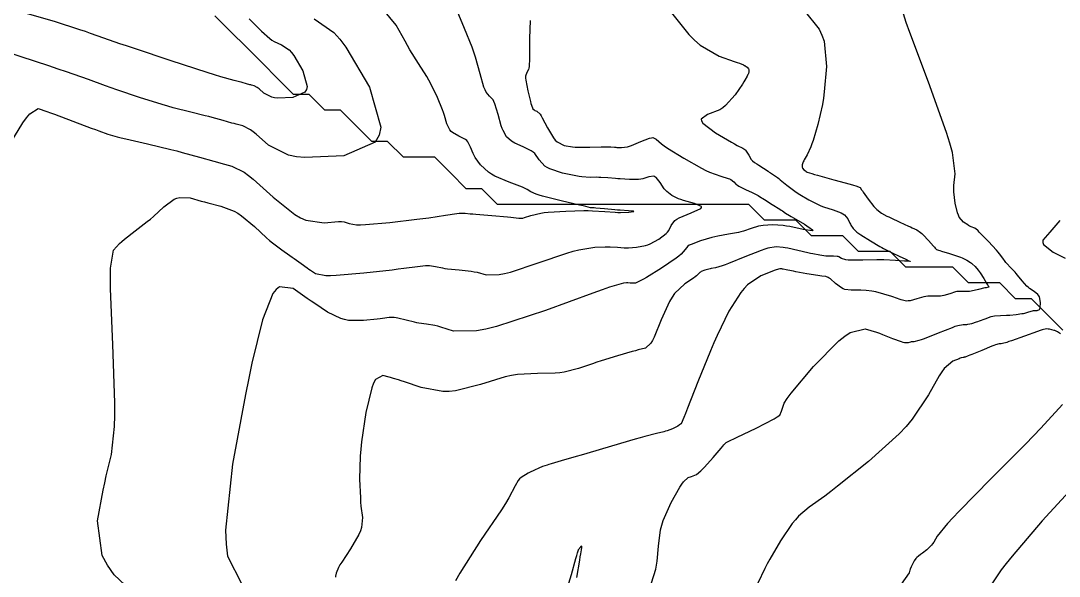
# Model space of a CAD drawing. Header units: metres. Extents: x 837475 to 838479, y 1189012 to 1191015.
# Drawn here: x 837641.7 to 837707.8, y 1190739.2 to 1190774.6 of the extents above; entities that cross this region are included whole.
import ezdxf

# ---------------------------------------------------------------- set-up
doc = ezdxf.new("R2010")
doc.units = ezdxf.units.M
doc.header["$LTSCALE"] = 0.3
for name, color, linetype in [('COTAS 10', 1, 'Continuous'), ('COTAS INT', 252, 'Continuous'), ('DRENAJE', 5, 'Continuous')]:
    doc.layers.add(name, color=color, linetype=linetype)

msp = doc.modelspace()

# ---------------------------------------------------------------- linework, layer by layer
at = {"layer": 'COTAS 10'}
for points, elevation in [([(837640.763, 1190766.351), (837641.836, 1190768.089), (837642.071, 1190768.411), (837642.279, 1190768.663), (837642.806, 1190769.001), (837643.359, 1190768.808), (837643.583, 1190768.726), (837643.837, 1190768.632), (837645.013, 1190768.19), (837646.191, 1190767.747), (837646.447, 1190767.652), (837646.673, 1190767.57), (837647.235, 1190767.371), (837647.845, 1190767.203), (837648.101, 1190767.138), (837648.394, 1190767.066), (837649.767, 1190766.743), (837651.261, 1190766.388), (837651.631, 1190766.295), (837651.981, 1190766.205), (837653.087, 1190765.9), (837653.999, 1190765.639), (837654.226, 1190765.576), (837654.443, 1190765.517), (837655.137, 1190765.337), (837655.92, 1190764.939), (837656.194, 1190764.742), (837656.492, 1190764.508), (837657.772, 1190763.349), (837659.148, 1190762.245), (837659.505, 1190762.046), (837659.853, 1190761.893), (837661.025, 1190761.724), (837661.94, 1190761.798), (837662.126, 1190761.799), (837662.283, 1190761.791), (837662.605, 1190761.689), (837663.084, 1190761.604), (837663.339, 1190761.605), (837663.648, 1190761.618), (837665.206, 1190761.755), (837666.909, 1190761.951), (837667.309, 1190762.001), (837667.677, 1190762.049), (837668.75, 1190762.204), (837669.47, 1190762.312), (837669.616, 1190762.33), (837669.739, 1190762.343), (837669.992, 1190762.346), (837670.316, 1190762.303), (837670.483, 1190762.286), (837670.684, 1190762.268), (837671.69, 1190762.186), (837672.7, 1190762.102), (837672.903, 1190762.083), (837673.072, 1190762.065), (837673.408, 1190762.013), (837673.597, 1190762.014), (837673.675, 1190762.03), (837673.763, 1190762.052), (837674.172, 1190762.186), (837674.806, 1190762.337), (837675.036, 1190762.371), (837675.29, 1190762.4), (837676.403, 1190762.475), (837677.556, 1190762.501), (837677.836, 1190762.499), (837678.098, 1190762.494), (837678.899, 1190762.445), (837679.55, 1190762.393), (837679.717, 1190762.387), (837679.878, 1190762.384), (837680.414, 1190762.403), (837680.716, 1190762.441), (837680.73, 1190762.451), (837680.713, 1190762.46), (837680.403, 1190762.488), (837679.861, 1190762.521), (837679.698, 1190762.533), (837679.53, 1190762.546), (837678.877, 1190762.604), (837678.32, 1190762.657), (837678.213, 1190762.667), (837678.126, 1190762.675), (837677.979, 1190762.687), (837677.683, 1190762.755), (837677.502, 1190762.797), (837677.277, 1190762.851), (837676.105, 1190763.129), (837674.926, 1190763.427), (837674.697, 1190763.493), (837674.51, 1190763.551), (837674.187, 1190763.7), (837673.945, 1190763.854), (837673.81, 1190763.915), (837673.644, 1190763.984), (837672.8, 1190764.302), (837671.888, 1190764.698), (837671.68, 1190764.816), (837671.491, 1190764.938), (837670.968, 1190765.41), (837670.631, 1190765.885), (837670.559, 1190766.009), (837670.495, 1190766.129), (837670.344, 1190766.533), (837670.174, 1190766.874), (837670.099, 1190766.953), (837670.013, 1190767.027), (837669.6, 1190767.237), (837669.185, 1190767.461), (837669.096, 1190767.542), (837669.019, 1190767.632), (837668.838, 1190768.027), (837668.68, 1190768.557), (837668.617, 1190768.732), (837668.547, 1190768.92), (837668.224, 1190769.702), (837667.813, 1190770.558), (837667.687, 1190770.793), (837667.555, 1190771.026), (837667.032, 1190771.861), (837666.475, 1190772.739), (837666.32, 1190773.001), (837666.166, 1190773.27), (837665.609, 1190774.306), (837664.785, 1190775.279)], 1630), ([(837681.865, 1190738.812), (837682.135, 1190739.686), (837682.188, 1190739.938), (837682.23, 1190740.194), (837682.303, 1190741.155), (837682.434, 1190742.182), (837682.513, 1190742.481), (837682.611, 1190742.785), (837683.12, 1190743.935), (837683.669, 1190744.903), (837683.792, 1190745.092), (837683.903, 1190745.248), (837684.198, 1190745.529), (837684.409, 1190745.595), (837684.523, 1190745.637), (837684.723, 1190745.72), (837685.006, 1190745.939), (837685.114, 1190746.046), (837685.235, 1190746.172), (837685.783, 1190746.793), (837686.294, 1190747.397), (837686.393, 1190747.512), (837686.473, 1190747.605), (837686.607, 1190747.751), (837686.908, 1190747.89), (837687.093, 1190747.978), (837687.323, 1190748.087), (837688.52, 1190748.66), (837689.672, 1190749.259), (837689.872, 1190749.385), (837690.021, 1190749.494), (837690.131, 1190749.743), (837690.308, 1190750.261), (837690.5, 1190750.54), (837690.752, 1190750.877), (837692.179, 1190752.584), (837693.794, 1190754.223), (837694.167, 1190754.518), (837694.506, 1190754.743), (837695.462, 1190754.982), (837696.183, 1190754.76), (837696.374, 1190754.695), (837696.563, 1190754.628), (837697.216, 1190754.374), (837697.753, 1190754.172), (837697.869, 1190754.139), (837697.97, 1190754.116), (837698.217, 1190754.112), (837698.366, 1190754.158), (837698.406, 1190754.166), (837698.446, 1190754.172), (837698.583, 1190754.173), (837698.901, 1190754.249), (837699.054, 1190754.301), (837699.236, 1190754.368), (837700.126, 1190754.722), (837701.02, 1190755.075), (837701.204, 1190755.141), (837701.36, 1190755.192), (837701.695, 1190755.261), (837701.874, 1190755.258), (837701.933, 1190755.264), (837701.995, 1190755.272), (837702.252, 1190755.326), (837702.556, 1190755.416), (837702.647, 1190755.447), (837702.741, 1190755.481), (837703.109, 1190755.626), (837703.495, 1190755.756), (837703.601, 1190755.781), (837703.707, 1190755.801), (837704.085, 1190755.834), (837704.465, 1190755.843), (837704.573, 1190755.849), (837704.681, 1190755.856), (837705.079, 1190755.893), (837705.449, 1190755.946), (837705.54, 1190755.964), (837705.626, 1190755.982), (837705.893, 1190756.061), (837706.117, 1190756.126), (837706.175, 1190756.137), (837706.231, 1190756.145), (837706.421, 1190756.148), (837706.562, 1190756.214), (837706.587, 1190756.262), (837706.607, 1190756.323), (837706.628, 1190756.648), (837706.556, 1190757.006), (837706.516, 1190757.087), (837706.467, 1190757.16), (837706.221, 1190757.358), (837705.92, 1190757.55), (837705.837, 1190757.62), (837705.754, 1190757.697), (837705.456, 1190758.035), (837705.164, 1190758.397), (837705.085, 1190758.49), (837705.007, 1190758.579), (837704.729, 1190758.875), (837704.487, 1190759.134), (837704.43, 1190759.2), (837704.378, 1190759.264), (837704.228, 1190759.477), (837704.015, 1190759.758), (837703.924, 1190759.865), (837703.818, 1190759.986), (837703.317, 1190760.527), (837702.83, 1190761.034), (837702.734, 1190761.133), (837702.653, 1190761.214), (837702.499, 1190761.358), (837702.437, 1190761.388), (837702.413, 1190761.397), (837702.388, 1190761.406), (837702.274, 1190761.443), (837702.111, 1190761.518), (837702.054, 1190761.551), (837701.992, 1190761.59), (837701.725, 1190761.775), (837701.46, 1190762.094), (837701.399, 1190762.216), (837701.343, 1190762.353), (837701.186, 1190762.973), (837701.114, 1190763.697), (837701.112, 1190763.9), (837701.117, 1190764.103), (837701.201, 1190764.848), (837701.02, 1190766.198), (837700.859, 1190766.783), (837700.649, 1190767.461), (837699.492, 1190770.672), (837698.307, 1190773.826), (837698.081, 1190774.468), (837697.898, 1190775.009)], 1640), ([(837676.444, 1190738.303), (837676.757, 1190739.352), (837677.052, 1190740.372), (837677.109, 1190740.567), (837677.156, 1190740.724), (837677.236, 1190740.976), (837677.247, 1190740.981), (837677.25, 1190740.983), (837677.253, 1190740.984), (837677.264, 1190740.989), (837677.284, 1190741.011), (837677.293, 1190741.024), (837677.303, 1190741.039), (837677.351, 1190741.117), (837677.392, 1190741.165), (837677.398, 1190741.162), (837677.401, 1190741.151), (837677.395, 1190741.049), (837677.333, 1190740.67), (837677.303, 1190740.484), (837677.266, 1190740.263), (837677.084, 1190739.17)], 1640)]:
    msp.add_lwpolyline(points, dxfattribs=dict(at, elevation=elevation))
at = {"layer": 'COTAS INT'}
for points, elevation in [([(837682.871, 1190775.405), (837684.24, 1190773.706), (837684.602, 1190773.346), (837684.957, 1190773.036), (837686.179, 1190772.317), (837687.132, 1190771.988), (837687.317, 1190771.924), (837687.468, 1190771.871), (837687.728, 1190771.776), (837687.784, 1190771.74), (837687.805, 1190771.724), (837687.83, 1190771.706), (837687.942, 1190771.621), (837688.04, 1190771.515), (837688.056, 1190771.484), (837688.067, 1190771.453), (837688.064, 1190771.334), (837688.026, 1190771.215), (837688.015, 1190771.184), (837688.003, 1190771.153), (837687.958, 1190771.047), (837687.811, 1190770.806), (837687.735, 1190770.69), (837687.644, 1190770.552), (837687.188, 1190769.876), (837686.582, 1190769.186), (837686.396, 1190769.039), (837686.201, 1190768.911), (837685.435, 1190768.61), (837685.015, 1190768.325), (837685.04, 1190768.208), (837685.125, 1190768.074), (837685.942, 1190767.451), (837686.946, 1190766.857), (837687.15, 1190766.74), (837687.321, 1190766.645), (837687.668, 1190766.477), (837687.811, 1190766.389), (837687.853, 1190766.345), (837687.895, 1190766.292), (837688.058, 1190766.029), (837688.216, 1190765.762), (837688.256, 1190765.706), (837688.294, 1190765.659), (837688.42, 1190765.556), (837688.577, 1190765.471), (837688.635, 1190765.436), (837688.7, 1190765.395), (837688.988, 1190765.203), (837689.288, 1190765), (837689.361, 1190764.952), (837689.429, 1190764.907), (837689.637, 1190764.775), (837689.876, 1190764.609), (837689.963, 1190764.543), (837690.06, 1190764.468), (837690.487, 1190764.126), (837690.996, 1190763.739), (837691.144, 1190763.636), (837691.295, 1190763.535), (837691.869, 1190763.185), (837692.469, 1190762.88), (837692.636, 1190762.807), (837692.804, 1190762.74), (837693.417, 1190762.542), (837693.938, 1190762.354), (837694.047, 1190762.294), (837694.142, 1190762.23), (837694.362, 1190761.969), (837694.487, 1190761.703), (837694.523, 1190761.636), (837694.559, 1190761.572), (837694.692, 1190761.364), (837694.945, 1190761.128), (837695.057, 1190761.046), (837695.186, 1190760.957), (837695.802, 1190760.575), (837696.408, 1190760.222), (837696.531, 1190760.151), (837696.635, 1190760.093), (837696.848, 1190759.978), (837697.021, 1190759.898), (837697.1, 1190759.861), (837697.192, 1190759.818), (837697.636, 1190759.609), (837698.063, 1190759.407), (837698.145, 1190759.368), (837698.211, 1190759.337), (837698.316, 1190759.286), (837698.319, 1190759.284), (837698.32, 1190759.283), (837698.325, 1190759.28), (837698.327, 1190759.276), (837698.326, 1190759.274), (837698.32, 1190759.271), (837698.313, 1190759.269), (837698.311, 1190759.268), (837698.305, 1190759.268), (837698.304, 1190759.269), (837698.302, 1190759.27), (837698.162, 1190759.28), (837698.075, 1190759.286), (837697.967, 1190759.294), (837697.402, 1190759.335), (837696.654, 1190759.367), (837696.431, 1190759.37), (837696.201, 1190759.371), (837695.312, 1190759.349), (837694.534, 1190759.343), (837694.375, 1190759.353), (837694.239, 1190759.368), (837693.951, 1190759.462), (837693.792, 1190759.56), (837693.739, 1190759.577), (837693.681, 1190759.59), (837693.439, 1190759.597), (837693.145, 1190759.594), (837693.055, 1190759.599), (837692.96, 1190759.607), (837692.588, 1190759.659), (837692.129, 1190759.75), (837691.981, 1190759.782), (837691.823, 1190759.817), (837691.174, 1190759.971), (837690.532, 1190760.112), (837690.378, 1190760.139), (837690.235, 1190760.161), (837689.804, 1190760.199), (837689.276, 1190760.103), (837689.07, 1190760.041), (837688.84, 1190759.964), (837687.796, 1190759.557), (837686.773, 1190759.142), (837686.556, 1190759.06), (837686.367, 1190758.992), (837685.927, 1190758.862), (837685.668, 1190758.815), (837685.595, 1190758.798), (837685.52, 1190758.78), (837685.246, 1190758.703), (837685.019, 1190758.618), (837684.975, 1190758.595), (837684.938, 1190758.573), (837684.874, 1190758.495), (837684.73, 1190758.347), (837684.643, 1190758.281), (837684.536, 1190758.205), (837683.98, 1190757.836), (837683.331, 1190757.218), (837683.166, 1190756.984), (837683.007, 1190756.723), (837682.483, 1190755.553), (837682.034, 1190754.457), (837681.922, 1190754.242), (837681.816, 1190754.066), (837681.476, 1190753.751), (837681.016, 1190753.637), (837680.835, 1190753.587), (837680.63, 1190753.529), (837679.692, 1190753.256), (837678.647, 1190752.936), (837678.374, 1190752.849), (837678.109, 1190752.762), (837677.209, 1190752.453), (837676.291, 1190752.219), (837676.014, 1190752.18), (837675.727, 1190752.152), (837674.61, 1190752.143), (837673.335, 1190752.074), (837672.948, 1190752.008), (837672.547, 1190751.922), (837670.979, 1190751.442), (837669.386, 1190751.039), (837668.969, 1190751.002), (837668.563, 1190750.996), (837667.186, 1190751.242), (837666.124, 1190751.608), (837665.916, 1190751.678), (837665.745, 1190751.735), (837665.442, 1190751.828), (837665.3, 1190751.86), (837665.231, 1190751.878), (837665.149, 1190751.901), (837664.746, 1190752.019), (837664.285, 1190751.746), (837664.168, 1190751.522), (837664.054, 1190751.235), (837663.677, 1190749.662), (837663.402, 1190747.8), (837663.353, 1190747.33), (837663.315, 1190746.879), (837663.274, 1190745.414), (837663.321, 1190744.228), (837663.339, 1190743.953), (837663.359, 1190743.702), (837663.45, 1190742.987), (837663.397, 1190742.337), (837663.328, 1190742.126), (837663.234, 1190741.902), (837662.697, 1190740.983), (837662.134, 1190740.136), (837662.024, 1190739.957), (837661.934, 1190739.803), (837661.776, 1190739.446), (837661.749, 1190739.245), (837661.742, 1190739.189)], 1636), ([(837656.244, 1190774.7), (837657.028, 1190773.91), (837657.55, 1190773.443), (837657.689, 1190773.343), (837657.825, 1190773.257), (837658.298, 1190773.054), (837658.784, 1190772.726), (837658.929, 1190772.561), (837659.079, 1190772.364), (837659.657, 1190771.386), (837659.931, 1190770.405), (837659.888, 1190770.207), (837659.794, 1190770.04), (837659.028, 1190769.703), (837658.075, 1190769.663), (837657.864, 1190769.685), (837657.675, 1190769.72), (837657.184, 1190769.963), (837656.879, 1190770.239), (837656.808, 1190770.295), (837656.743, 1190770.342), (837656.556, 1190770.436), (837656.391, 1190770.479), (837656.34, 1190770.493), (837656.285, 1190770.508), (837656.068, 1190770.571), (837655.805, 1190770.643), (837655.722, 1190770.665), (837655.634, 1190770.687), (837655.278, 1190770.771), (837654.429, 1190771.019), (837654.03, 1190771.144), (837653.56, 1190771.294), (837651.269, 1190772.036), (837648.938, 1190772.806), (837648.441, 1190772.973), (837648.009, 1190773.119), (837646.989, 1190773.478), (837646.141, 1190773.778), (837645.818, 1190773.887), (837645.457, 1190774.007), (837643.836, 1190774.534), (837641.973, 1190775.062)], 1626), ([(837650.093, 1190737.045), (837647.65, 1190739.329), (837647.216, 1190739.95), (837646.888, 1190740.567), (837646.582, 1190742.757), (837646.95, 1190744.719), (837647.047, 1190745.192), (837647.142, 1190745.635), (837647.469, 1190746.985), (837647.673, 1190748.758), (837647.691, 1190749.468), (837647.692, 1190750.274), (837647.554, 1190753.977), (837647.411, 1190757.531), (837647.408, 1190758.242), (837647.422, 1190758.835), (837647.605, 1190759.992), (837647.992, 1190760.415), (837648.135, 1190760.545), (837648.293, 1190760.68), (837648.991, 1190761.215), (837649.757, 1190761.799), (837649.958, 1190761.965), (837650.153, 1190762.132), (837650.818, 1190762.751), (837651.457, 1190763.22), (837651.636, 1190763.293), (837651.817, 1190763.341), (837652.476, 1190763.307), (837653.181, 1190763.108), (837653.39, 1190763.052), (837653.604, 1190762.996), (837654.427, 1190762.788), (837655.28, 1190762.46), (837655.514, 1190762.329), (837655.747, 1190762.179), (837656.578, 1190761.492), (837657.347, 1190760.774), (837657.54, 1190760.605), (837657.724, 1190760.449), (837658.32, 1190759.995), (837658.836, 1190759.638), (837658.971, 1190759.544), (837659.102, 1190759.452), (837659.546, 1190759.136), (837659.944, 1190758.854), (837660.045, 1190758.783), (837660.144, 1190758.715), (837660.468, 1190758.496), (837661.122, 1190758.382), (837661.428, 1190758.38), (837661.787, 1190758.391), (837663.538, 1190758.538), (837665.341, 1190758.742), (837665.735, 1190758.789), (837666.082, 1190758.832), (837666.953, 1190758.952), (837667.478, 1190759.007), (837667.607, 1190759.009), (837667.729, 1190759.005), (837668.11, 1190758.943), (837668.544, 1190758.85), (837668.699, 1190758.827), (837668.869, 1190758.805), (837669.608, 1190758.733), (837670.382, 1190758.647), (837670.574, 1190758.615), (837670.756, 1190758.579), (837671.334, 1190758.422), (837672.155, 1190758.428), (837672.491, 1190758.495), (837672.873, 1190758.59), (837674.646, 1190759.171), (837676.462, 1190759.792), (837676.873, 1190759.913), (837677.242, 1190760.012), (837678.243, 1190760.185), (837678.915, 1190760.2), (837679.078, 1190760.199), (837679.23, 1190760.196), (837679.697, 1190760.167), (837680.127, 1190760.142), (837680.257, 1190760.141), (837680.391, 1190760.142), (837680.914, 1190760.171), (837681.468, 1190760.278), (837681.622, 1190760.329), (837681.777, 1190760.39), (837682.336, 1190760.687), (837682.797, 1190761.039), (837682.889, 1190761.134), (837682.966, 1190761.228), (837683.117, 1190761.559), (837683.344, 1190761.878), (837683.469, 1190761.964), (837683.621, 1190762.049), (837684.396, 1190762.351), (837685.005, 1190762.625), (837685.053, 1190762.693), (837685.048, 1190762.758), (837684.597, 1190762.963), (837683.892, 1190763.15), (837683.729, 1190763.203), (837683.579, 1190763.257), (837683.151, 1190763.457), (837682.831, 1190763.707), (837682.75, 1190763.793), (837682.671, 1190763.886), (837682.412, 1190764.281), (837682.156, 1190764.605), (837682.079, 1190764.653), (837682, 1190764.683), (837681.691, 1190764.644), (837681.305, 1190764.524), (837681.176, 1190764.503), (837681.039, 1190764.489), (837680.465, 1190764.483), (837679.866, 1190764.517), (837679.713, 1190764.527), (837679.565, 1190764.538), (837679.075, 1190764.579), (837678.628, 1190764.611), (837678.506, 1190764.615), (837678.386, 1190764.618), (837677.959, 1190764.613), (837677.433, 1190764.645), (837677.25, 1190764.67), (837677.051, 1190764.703), (837676.199, 1190764.884), (837675.388, 1190765.153), (837675.215, 1190765.241), (837675.065, 1190765.337), (837674.71, 1190765.733), (837674.426, 1190766.126), (837674.32, 1190766.219), (837674.204, 1190766.306), (837673.685, 1190766.562), (837673.162, 1190766.788), (837673.043, 1190766.856), (837672.935, 1190766.926), (837672.636, 1190767.197), (837672.414, 1190767.588), (837672.354, 1190767.734), (837672.296, 1190767.896), (837672.091, 1190768.619), (837671.887, 1190769.301), (837671.829, 1190769.438), (837671.77, 1190769.552), (837671.551, 1190769.777), (837671.323, 1190770.042), (837671.259, 1190770.181), (837671.194, 1190770.35), (837670.954, 1190771.198), (837670.653, 1190772.273), (837670.549, 1190772.584), (837670.437, 1190772.901), (837669.958, 1190774.094), (837669.495, 1190775.22)], 1632), ([(837691.586, 1190775.229), (837692.537, 1190774.043), (837692.71, 1190773.668), (837692.844, 1190773.273), (837693.001, 1190771.677), (837692.858, 1190770.059), (837692.803, 1190769.649), (837692.741, 1190769.256), (837692.459, 1190767.977), (837692.155, 1190766.968), (837692.078, 1190766.746), (837692.005, 1190766.549), (837691.768, 1190766.046), (837691.59, 1190765.74), (837691.554, 1190765.668), (837691.524, 1190765.602), (837691.461, 1190765.408), (837691.462, 1190765.264), (837691.471, 1190765.229), (837691.484, 1190765.197), (837691.564, 1190765.096), (837691.659, 1190765.021), (837691.683, 1190765.003), (837691.704, 1190764.988), (837691.77, 1190764.945), (837692.067, 1190764.853), (837692.234, 1190764.806), (837692.437, 1190764.749), (837693.479, 1190764.469), (837694.513, 1190764.185), (837694.712, 1190764.127), (837694.874, 1190764.077), (837695.142, 1190763.97), (837695.235, 1190763.825), (837695.285, 1190763.752), (837695.347, 1190763.664), (837695.66, 1190763.226), (837696.022, 1190762.766), (837696.115, 1190762.665), (837696.205, 1190762.574), (837696.501, 1190762.341), (837696.848, 1190762.155), (837696.969, 1190762.095), (837697.102, 1190762.031), (837697.672, 1190761.768), (837698.229, 1190761.519), (837698.353, 1190761.463), (837698.464, 1190761.412), (837698.755, 1190761.278), (837698.995, 1190761.115), (837699.073, 1190761.046), (837699.157, 1190760.967), (837699.504, 1190760.596), (837699.813, 1190760.242), (837699.873, 1190760.173), (837699.922, 1190760.118), (837700.006, 1190760.026), (837700.141, 1190759.981), (837700.222, 1190759.956), (837700.321, 1190759.925), (837700.838, 1190759.768), (837701.398, 1190759.587), (837701.525, 1190759.541), (837701.639, 1190759.497), (837701.949, 1190759.352), (837702.169, 1190759.208), (837702.226, 1190759.164), (837702.283, 1190759.118), (837702.475, 1190758.937), (837702.67, 1190758.703), (837702.728, 1190758.624), (837702.788, 1190758.538), (837703.022, 1190758.175), (837703.22, 1190757.848), (837703.259, 1190757.785), (837703.29, 1190757.734), (837703.344, 1190757.649), (837703.347, 1190757.644), (837703.347, 1190757.642), (837703.342, 1190757.641), (837703.332, 1190757.641), (837703.329, 1190757.64), (837703.228, 1190757.614), (837703.166, 1190757.598), (837703.088, 1190757.578), (837702.681, 1190757.473), (837702.221, 1190757.376), (837702.109, 1190757.361), (837702.004, 1190757.351), (837701.683, 1190757.357), (837701.387, 1190757.359), (837701.299, 1190757.346), (837701.207, 1190757.327), (837700.854, 1190757.211), (837700.476, 1190757.095), (837700.369, 1190757.077), (837700.261, 1190757.064), (837699.862, 1190757.067), (837699.447, 1190757.064), (837699.327, 1190757.047), (837699.207, 1190757.024), (837698.756, 1190756.885), (837698.322, 1190756.764), (837698.212, 1190756.752), (837698.106, 1190756.75), (837697.761, 1190756.821), (837697.398, 1190756.959), (837697.28, 1190756.999), (837697.156, 1190757.039), (837696.645, 1190757.193), (837696.134, 1190757.326), (837696.009, 1190757.353), (837695.891, 1190757.376), (837695.527, 1190757.425), (837695.189, 1190757.44), (837695.088, 1190757.441), (837694.984, 1190757.441), (837694.582, 1190757.432), (837694.17, 1190757.488), (837694.059, 1190757.529), (837693.95, 1190757.582), (837693.57, 1190757.867), (837693.25, 1190758.153), (837693.179, 1190758.207), (837693.117, 1190758.249), (837692.954, 1190758.312), (837692.703, 1190758.334), (837692.584, 1190758.35), (837692.443, 1190758.371), (837691.758, 1190758.486), (837691.054, 1190758.613), (837690.902, 1190758.641), (837690.768, 1190758.667), (837690.441, 1190758.736), (837690.254, 1190758.777), (837690.209, 1190758.785), (837690.168, 1190758.792), (837690.042, 1190758.802), (837689.79, 1190758.733), (837689.667, 1190758.689), (837689.523, 1190758.634), (837688.812, 1190758.345), (837687.978, 1190757.782), (837687.756, 1190757.553), (837687.538, 1190757.294), (837686.781, 1190756.095), (837686.034, 1190754.555), (837685.821, 1190754.08), (837685.607, 1190753.584), (837684.812, 1190751.618), (837684.155, 1190749.926), (837684.027, 1190749.603), (837683.923, 1190749.344), (837683.74, 1190748.933), (837683.706, 1190748.924), (837683.696, 1190748.917), (837683.685, 1190748.909), (837683.641, 1190748.864), (837683.545, 1190748.793), (837683.502, 1190748.768), (837683.45, 1190748.74), (837683.202, 1190748.621), (837682.865, 1190748.492), (837682.758, 1190748.459), (837682.644, 1190748.426), (837682.182, 1190748.316), (837681.436, 1190748.131), (837681.143, 1190748.05), (837680.813, 1190747.958), (837679.307, 1190747.519), (837677.751, 1190747.059), (837677.389, 1190746.952), (837677.057, 1190746.854), (837676.107, 1190746.577), (837675.467, 1190746.389), (837675.33, 1190746.347), (837675.211, 1190746.31), (837674.929, 1190746.215), (837674.687, 1190746.112), (837674.594, 1190746.07), (837674.49, 1190746.022), (837674.017, 1190745.8), (837673.556, 1190745.517), (837673.459, 1190745.431), (837673.375, 1190745.341), (837673.18, 1190744.986), (837672.777, 1190744.223), (837672.561, 1190743.876), (837672.299, 1190743.47), (837670.979, 1190741.512), (837669.653, 1190739.437), (837669.388, 1190738.957)], 1638), ([(837660.374, 1190774.692), (837661.638, 1190773.84), (837662.015, 1190773.411), (837662.404, 1190772.9), (837663.909, 1190770.356), (837664.62, 1190767.806), (837664.51, 1190767.29), (837664.266, 1190766.857), (837662.273, 1190765.979), (837659.796, 1190765.877), (837659.246, 1190765.932), (837658.756, 1190766.023), (837657.478, 1190766.656), (837656.685, 1190767.374), (837656.501, 1190767.519), (837656.331, 1190767.64), (837655.847, 1190767.887), (837655.417, 1190767.998), (837655.283, 1190768.034), (837655.142, 1190768.074), (837654.578, 1190768.235), (837653.893, 1190768.424), (837653.676, 1190768.48), (837653.447, 1190768.537), (837652.523, 1190768.757), (837651.412, 1190769.043), (837651.065, 1190769.141), (837650.702, 1190769.248), (837649.252, 1190769.704), (837647.805, 1190770.188), (837647.444, 1190770.313), (837647.1, 1190770.433), (837646.001, 1190770.834), (837644.603, 1190771.329), (837644.07, 1190771.509), (837643.475, 1190771.707), (837640.801, 1190772.576)], 1628), ([(837674.138, 1190774.6), (837674.099, 1190773.446), (837674.093, 1190773.174), (837674.089, 1190772.921), (837674.089, 1190772.178), (837674.071, 1190771.668), (837674.055, 1190771.564), (837674.033, 1190771.474), (837673.917, 1190771.282), (837673.836, 1190771.05), (837673.838, 1190770.935), (837673.849, 1190770.798), (837673.978, 1190770.121), (837674.148, 1190769.448), (837674.185, 1190769.313), (837674.218, 1190769.201), (837674.303, 1190768.983), (837674.379, 1190768.914), (837674.406, 1190768.896), (837674.437, 1190768.879), (837674.569, 1190768.822), (837674.763, 1190768.627), (837674.831, 1190768.523), (837674.907, 1190768.398), (837675.233, 1190767.766), (837675.619, 1190767.122), (837675.733, 1190766.99), (837675.849, 1190766.878), (837676.293, 1190766.638), (837676.826, 1190766.556), (837676.999, 1190766.543), (837677.182, 1190766.535), (837677.938, 1190766.539), (837678.646, 1190766.561), (837678.8, 1190766.563), (837678.936, 1190766.564), (837679.274, 1190766.554), (837679.511, 1190766.534), (837679.582, 1190766.529), (837679.656, 1190766.524), (837679.946, 1190766.507), (837680.322, 1190766.558), (837680.451, 1190766.595), (837680.59, 1190766.642), (837681.184, 1190766.896), (837681.738, 1190767.115), (837681.853, 1190767.14), (837681.951, 1190767.149), (837682.166, 1190767.055), (837682.499, 1190766.748), (837682.672, 1190766.624), (837682.88, 1190766.483), (837683.92, 1190765.831), (837685.051, 1190765.192), (837685.316, 1190765.058), (837685.56, 1190764.944), (837686.265, 1190764.689), (837686.739, 1190764.554), (837686.836, 1190764.515), (837686.919, 1190764.475), (837687.095, 1190764.326), (837687.259, 1190764.16), (837687.334, 1190764.109), (837687.421, 1190764.056), (837687.843, 1190763.848), (837688.272, 1190763.654), (837688.365, 1190763.61), (837688.446, 1190763.57), (837688.643, 1190763.459), (837688.855, 1190763.322), (837688.946, 1190763.265), (837689.05, 1190763.201), (837689.54, 1190762.899), (837690.025, 1190762.598), (837690.125, 1190762.534), (837690.211, 1190762.479), (837690.401, 1190762.347), (837690.643, 1190762.19), (837690.762, 1190762.119), (837690.904, 1190762.035), (837691.604, 1190761.631), (837692.108, 1190761.286), (837692.125, 1190761.24), (837692.09, 1190761.215), (837691.523, 1190761.3), (837690.668, 1190761.481), (837690.451, 1190761.517), (837690.244, 1190761.545), (837689.566, 1190761.595), (837688.98, 1190761.564), (837688.829, 1190761.542), (837688.683, 1190761.514), (837688.201, 1190761.364), (837687.709, 1190761.193), (837687.557, 1190761.152), (837687.399, 1190761.114), (837686.773, 1190760.997), (837686.091, 1190760.871), (837685.897, 1190760.828), (837685.701, 1190760.78), (837684.977, 1190760.576), (837684.378, 1190760.352), (837684.261, 1190760.292), (837684.165, 1190760.233), (837683.995, 1190760.027), (837683.747, 1190759.723), (837683.601, 1190759.602), (837683.422, 1190759.465), (837682.497, 1190758.839), (837681.548, 1190758.25), (837681.354, 1190758.136), (837681.189, 1190758.044), (837680.839, 1190757.891), (837680.691, 1190757.883), (837680.653, 1190757.882), (837680.617, 1190757.882), (837680.495, 1190757.89), (837680.363, 1190757.898), (837680.319, 1190757.899), (837680.273, 1190757.899), (837680.083, 1190757.895), (837679.195, 1190757.623), (837678.709, 1190757.455), (837678.119, 1190757.246), (837675.12, 1190756.156), (837671.984, 1190755.129), (837671.307, 1190754.961), (837670.713, 1190754.842), (837669.26, 1190754.832), (837668.44, 1190755.094), (837668.245, 1190755.147), (837668.063, 1190755.191), (837667.525, 1190755.281), (837667.054, 1190755.341), (837666.915, 1190755.368), (837666.773, 1190755.398), (837666.228, 1190755.54), (837665.718, 1190755.668), (837665.597, 1190755.688), (837665.485, 1190755.702), (837665.156, 1190755.699), (837664.741, 1190755.642), (837664.575, 1190755.622), (837664.388, 1190755.599), (837663.529, 1190755.502), (837662.567, 1190755.516), (837662.315, 1190755.564), (837662.07, 1190755.631), (837661.235, 1190756.031), (837660.415, 1190756.583), (837660.179, 1190756.746), (837659.939, 1190756.913), (837659.039, 1190757.551), (837658.175, 1190757.65), (837657.958, 1190757.478), (837657.751, 1190757.219), (837657.082, 1190755.56), (837656.422, 1190752.797), (837656.22, 1190751.841), (837656.011, 1190750.802), (837655.185, 1190746.36), (837654.741, 1190742.161), (837654.771, 1190741.275), (837654.867, 1190740.508), (837655.77, 1190738.738)], 1634), ([(837707.871, 1190761.881), (837707.233, 1190761.119), (837706.776, 1190760.613), (837706.771, 1190760.476), (837706.82, 1190760.341), (837707.435, 1190759.867), (837708.208, 1190759.476)], 1642), ([(837707.911, 1190754.657), (837707.71, 1190754.779), (837707.587, 1190754.851), (837707.549, 1190754.868), (837707.509, 1190754.883), (837707.35, 1190754.926), (837707.195, 1190754.954), (837707.157, 1190754.961), (837707.121, 1190754.966), (837707.011, 1190754.98), (837706.738, 1190754.916), (837706.6, 1190754.871), (837706.434, 1190754.816), (837705.608, 1190754.522), (837704.784, 1190754.223), (837704.619, 1190754.165), (837704.481, 1190754.118), (837704.211, 1190754.038), (837704.122, 1190754.03), (837704.098, 1190754.028), (837704.074, 1190754.027), (837703.988, 1190754.025), (837703.768, 1190753.961), (837703.66, 1190753.921), (837703.53, 1190753.872), (837702.89, 1190753.611), (837702.254, 1190753.348), (837702.128, 1190753.297), (837702.023, 1190753.255), (837701.824, 1190753.179), (837701.77, 1190753.168), (837701.757, 1190753.166), (837701.744, 1190753.165), (837701.707, 1190753.165), (837701.585, 1190753.13), (837701.52, 1190753.105), (837701.441, 1190753.075), (837701.041, 1190752.913), (837700.506, 1190752.462), (837700.341, 1190752.248), (837700.17, 1190751.997), (837699.493, 1190750.771), (837698.467, 1190749.224), (837698.075, 1190748.77), (837697.637, 1190748.306), (837695.668, 1190746.536), (837693.709, 1190744.972), (837693.278, 1190744.636), (837692.894, 1190744.344), (837691.909, 1190743.641), (837691.219, 1190743.054), (837691.022, 1190742.834), (837690.821, 1190742.589), (837690.073, 1190741.497), (837689.385, 1190740.321), (837689.223, 1190740.023), (837689.073, 1190739.737), (837688.632, 1190738.806)], 1642), ([(837708.036, 1190750.162), (837706.661, 1190748.666), (837706.186, 1190748.17), (837705.671, 1190747.639), (837703.467, 1190745.428), (837701.441, 1190743.385), (837701.037, 1190742.959), (837700.702, 1190742.595), (837700.055, 1190741.785), (837699.83, 1190741.403), (837699.759, 1190741.307), (837699.685, 1190741.216), (837699.387, 1190740.926), (837699.109, 1190740.704), (837699.048, 1190740.657), (837698.994, 1190740.615), (837698.854, 1190740.516), (837698.756, 1190740.433), (837698.728, 1190740.401), (837698.7, 1190740.367), (837698.594, 1190740.212), (837698.497, 1190740.045), (837698.474, 1190740.003), (837698.452, 1190739.963), (837698.39, 1190739.831), (837698.339, 1190739.699), (837698.324, 1190739.659), (837698.31, 1190739.617), (837698.259, 1190739.451), (837697.504, 1190738.369)], 1644), ([(837708.702, 1190744.91), (837706.744, 1190742.761), (837704.827, 1190740.516), (837704.447, 1190740.048), (837704.132, 1190739.647), (837703.541, 1190738.754)], 1646)]:
    msp.add_lwpolyline(points, dxfattribs=dict(at, elevation=elevation))
at = {"layer": 'DRENAJE'}
msp.add_polyline3d([(837708.045, 1190754.898, 1641.964), (837707.046, 1190755.898, 1640.904), (837706.046, 1190756.897, 1640.131), (837705.046, 1190756.897, 1639.834), (837704.047, 1190757.897, 1638.938), (837703.047, 1190757.897, 1638.298), (837702.047, 1190757.897, 1638.092), (837701.048, 1190758.897, 1638.031), (837700.048, 1190758.897, 1637.822), (837699.048, 1190758.897, 1637.055), (837698.049, 1190758.897, 1636.558), (837697.049, 1190759.896, 1636.271), (837696.049, 1190759.896, 1636.152), (837695.05, 1190759.896, 1636.092), (837694.05, 1190760.896, 1635.797), (837693.05, 1190760.896, 1635.183), (837692.051, 1190760.896, 1634.8), (837691.051, 1190761.896, 1634.37), (837690.051, 1190761.896, 1634.221), (837689.052, 1190761.896, 1634.151), (837688.052, 1190762.895, 1634.014), (837687.052, 1190762.895, 1633.753), (837686.053, 1190762.895, 1633.044), (837685.053, 1190762.895, 1632.429), (837684.053, 1190762.895, 1632.166), (837683.054, 1190762.895, 1631.904), (837682.054, 1190762.895, 1631.292), (837681.054, 1190762.895, 1630.749), (837680.055, 1190762.895, 1630.569), (837679.055, 1190762.895, 1630.504), (837678.055, 1190762.895, 1630.426), (837677.056, 1190762.895, 1630.286), (837676.056, 1190762.895, 1630.208), (837675.056, 1190762.895, 1630.14), (837674.057, 1190762.895, 1630.055), (837673.057, 1190762.895, 1630.026), (837672.057, 1190762.895, 1630.024), (837671.058, 1190763.895, 1630.006), (837670.058, 1190763.895, 1630), (837669.058, 1190764.895, 1629.985), (837668.059, 1190765.894, 1629.744), (837667.059, 1190765.894, 1629.347), (837666.059, 1190765.894, 1628.917), (837665.06, 1190766.894, 1628.367), (837664.06, 1190766.894, 1628.098), (837663.06, 1190767.894, 1627.908), (837662.061, 1190768.893, 1627.349), (837661.061, 1190768.893, 1626.888), (837660.061, 1190769.893, 1626.28), (837659.062, 1190769.893, 1626.1), (837658.062, 1190770.893, 1626.003), (837657.062, 1190771.892, 1626), (837656.063, 1190772.892, 1625.997), (837655.063, 1190773.892, 1625.798), (837654.063, 1190774.891, 1625.118)], dxfattribs=at)

doc.saveas('drawing.dxf')
